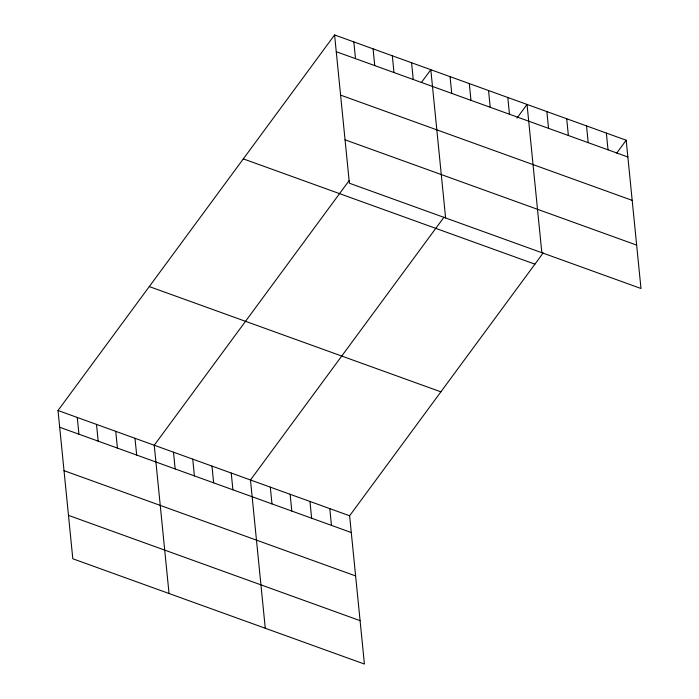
<?xml version="1.0" encoding="UTF-8"?>
<svg xmlns="http://www.w3.org/2000/svg" width="699" height="699" viewBox="0 0 699 699"><rect width="100%" height="100%" fill="white"/><g stroke="black" fill="none" stroke-linecap="round" stroke-linejoin="round"><path stroke-width="1.05" d="M543.158 252.968L349.614 515.775L364.415 664.05L72.81 558.772L58.017 410.505L334.585 34.95L626.19 140.228L640.983 288.495L349.386 183.225L334.585 34.95M349.054 180.718L154.243 445.246L169.044 593.512M421.305 82.604L430.811 69.69L445.613 217.966M444.014 217.179L250.469 479.986L265.271 628.261M516.902 118.201L527.037 104.431L541.839 252.706M616.675 153.133L626.19 140.228M336.254 51.7L627.859 156.978M340.588 95.108L632.193 200.377M345.053 139.817L636.658 245.096M243.313 158.883L534.918 264.161M149.28 286.573L440.886 391.842M58.017 410.505L349.614 515.775M59.686 427.255L351.291 532.533M64.02 470.663L355.625 575.932M68.485 515.373L360.081 620.651M606.356 133.063L608.025 149.822M586.531 125.907L588.2 142.657M566.697 118.751L568.374 135.501M546.871 111.587L548.54 128.345M507.797 97.484L509.466 114.234M488.549 90.538L490.217 107.288M469.3 83.583L470.977 100.341M450.06 76.637L451.729 93.395M411.562 62.744L413.24 79.494M392.322 55.798L393.991 72.547M373.074 48.843L374.743 65.601M353.825 41.896L355.503 58.655M329.788 508.619L331.457 525.377M309.963 501.463L311.632 518.212M290.129 494.307L291.806 511.056M270.303 487.142L271.972 503.9M231.229 473.04L232.898 489.789M211.98 466.093L213.649 482.843M192.732 459.138L194.409 475.897M173.492 452.192L175.161 468.95M134.994 438.299L136.672 455.049M115.754 431.344L117.423 448.103M96.506 424.398L98.175 441.156M77.257 417.452L78.935 434.21"/></g></svg>
